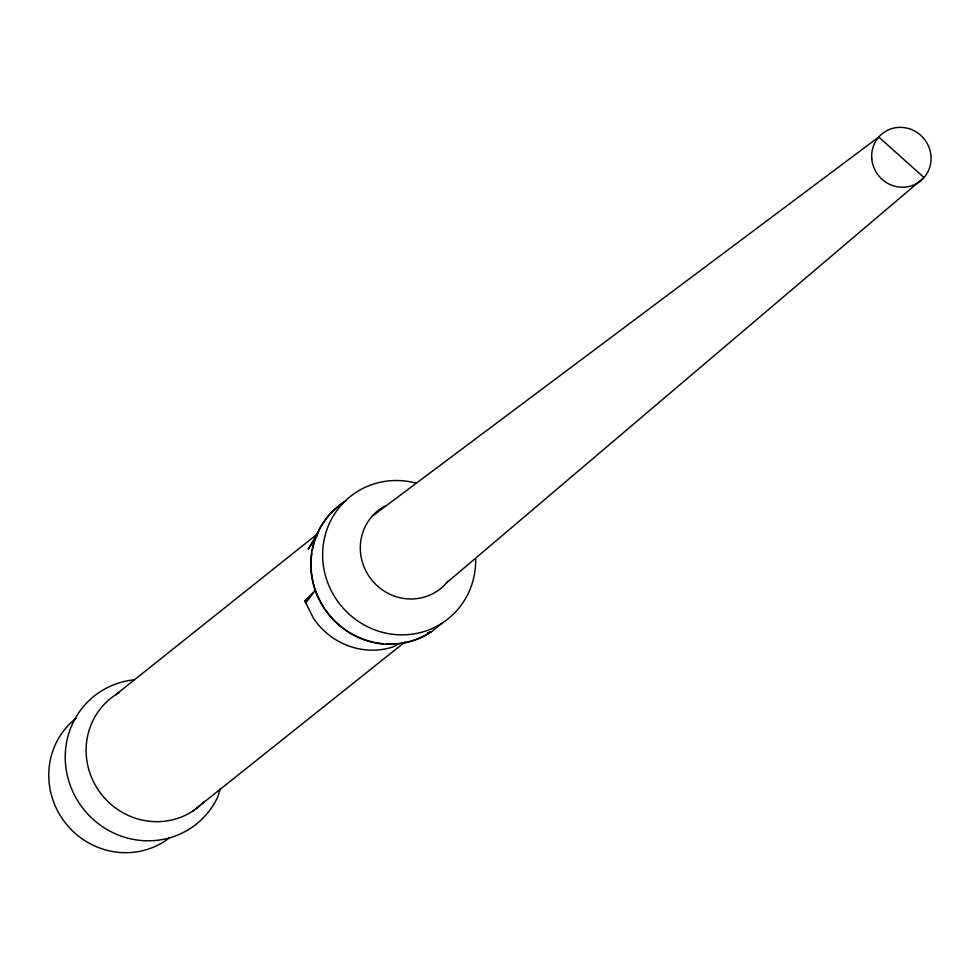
<?xml version="1.0" encoding="UTF-8"?>
<svg xmlns="http://www.w3.org/2000/svg" width="980" height="980" viewBox="0 0 980 980"><rect width="100%" height="100%" fill="white"/><g stroke="black" fill="none" stroke-linecap="round" stroke-linejoin="round"><path stroke-width="1.47" d="M220.463 788.496L217.572 797.402A81.891 78.829 51.4 0 1 80.691 805.315A81.891 78.829 51.4 0 1 134.419 679.777M318.427 531.626L308.186 549.278L317.055 535.803M396.692 645.122L392.809 646.984A70.107 67.485 51.4 0 1 313.429 618.184L304.805 600.875L315.438 590.217L305.772 602.823L305.54 601.745M446.378 583.014L924.005 177.552L878.754 137.041L371.959 516.411M115.603 694.82L317.912 533.524M304.805 600.875L306.017 599.907M193.085 810.913L404.948 642.01M442.617 622.802L430.759 632.259A78.302 75.374 51.4 0 1 323.449 607.269A78.302 75.374 51.4 0 1 346.393 500.437M427.819 632.933L431.555 631.549L427.402 632.921M448.142 580.858A49.992 48.13 51.4 0 1 372.437 580.822A49.992 48.13 51.4 0 1 385.018 505.999M475.655 558.661A78.302 75.374 51.4 0 1 394.83 634.526A78.302 75.374 51.4 0 1 323.351 544.28A78.302 75.374 51.4 0 1 415.753 483.03M200.092 805.597A69.813 67.204 51.4 0 1 99.482 791.705A69.813 67.204 51.4 0 1 119.34 692.529M204.342 801.53A69.813 67.204 51.4 0 1 202.26 803.612M430.6 632.014A78.008 75.093 51.4 0 1 386.304 643.946M383.437 643.75A78.008 75.093 51.4 0 1 374.924 642.513M373.539 642.219A78.008 75.093 51.4 0 1 325.348 609.634M324.539 608.433A78.008 75.093 51.4 0 1 311.297 570.47M311.199 569.037A78.008 75.093 51.4 0 1 311.848 553.271M312.302 550.466A78.008 75.093 51.4 0 1 344.005 502.274M169.785 837.594A75.877 73.035 51.4 0 1 65.452 823.004A75.877 73.035 51.4 0 1 76.048 718.267M871.771 158.589A30.405 29.265 51.4 0 0 918.26 182.574A30.405 29.265 51.4 0 0 914.132 130.732A30.405 29.265 51.4 0 0 871.771 158.589"/></g></svg>
